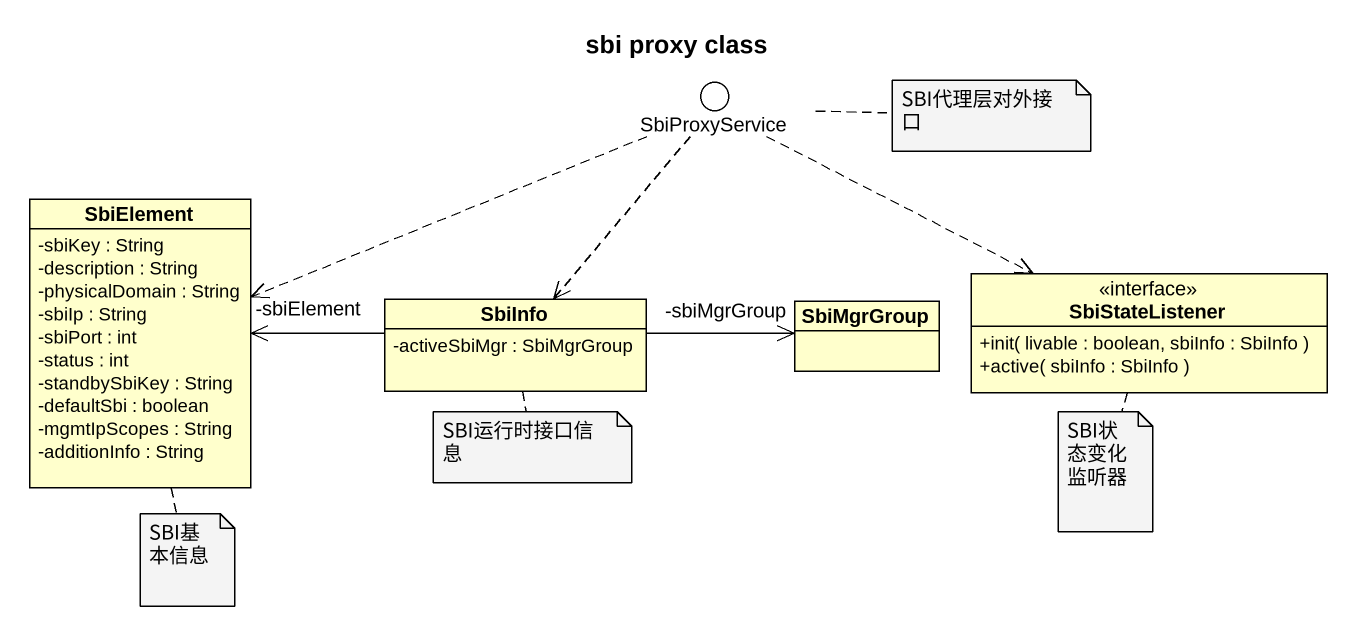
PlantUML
@startuml
title sbi proxy class
allowmixing
hide circle
hide empty members
skinparam classAttributeIconSize 0
() SbiProxyService
class SbiElement {
  -sbiKey : String
  -description : String
  -physicalDomain : String
  -sbiIp : String
  -sbiPort : int
  -status : int
  -standbySbiKey : String
  -defaultSbi : boolean
  -mgmtIpScopes : String
  -additionInfo : String
}
class SbiInfo {
  -activeSbiMgr : SbiMgrGroup
}
class SbiMgrGroup
interface SbiStateListener {
  +init( livable : boolean, sbiInfo : SbiInfo )
  +active( sbiInfo : SbiInfo )
}
SbiProxyService .left.> SbiElement
SbiProxyService ..> SbiInfo
SbiProxyService .right.> SbiStateListener
SbiInfo -left-> "-sbiElement" SbiElement
SbiInfo -right-> "-sbiMgrGroup" SbiMgrGroup
note right of SbiProxyService : SBI代理层对外接口
note bottom of SbiInfo : SBI运行时接口信息
note bottom of SbiStateListener : SBI状态变化监听器
note bottom of SbiElement : SBI基本信息
@enduml
